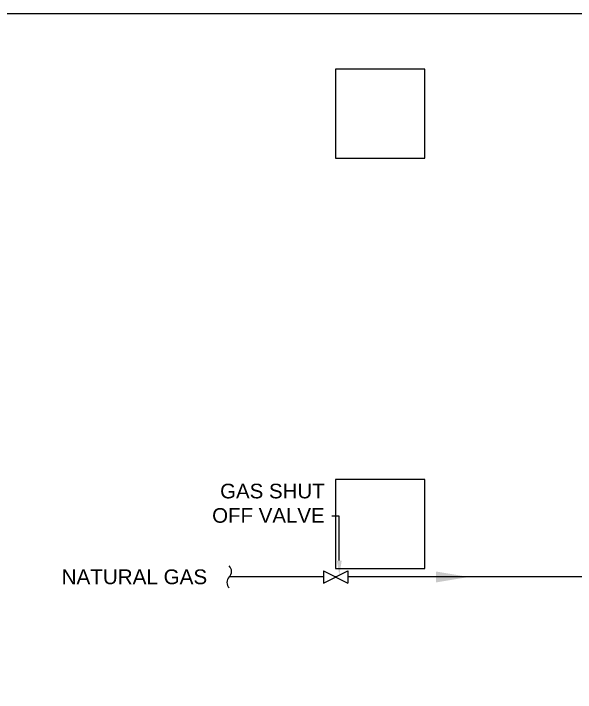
# Model space of a CAD drawing. Header units: millimetres. Extents: x -265298 to 39086, y 16803 to 136893.
# Drawn here: x -101125 to -97288, y 72893 to 77532 of the extents above; entities that cross this region are included whole.
import ezdxf
from ezdxf import colors
from ezdxf.entities.mleader import LeaderData, LeaderLine
from ezdxf.lldxf.tags import DXFTag
from ezdxf.math import Vec2, Vec3

# ---------------------------------------------------------------- set-up
doc = ezdxf.new("R2010")
doc.units = ezdxf.units.MM
doc.header["$LTSCALE"] = 25
for name, color, linetype in [('schedules_symbols_notes$0$M-ANNO', 11, 'Continuous'), ('schedules_symbols_notes$0$M-PIPE-HWTR-SUPP', 2, 'Continuous'), ('schedules_symbols_notes$0$P-NGAS', 2, 'schedules_symbols_notes$0$NAT_GAS')]:
    doc.layers.add(name, color=color, linetype=linetype)
doc.styles.add('schedules_symbols_notes$0$RDZENG', font='micross.ttf', dxfattribs={"height": 2})
doc.styles.add('schedules_symbols_notes$0$Standard', font='arial.ttf')
tags = doc.linetypes.add('schedules_symbols_notes$0$NAT_GAS', pattern='A,2,-0.1,["G",schedules_symbols_notes$0$Standard,S=0.08,R=0,X=0,Y=-0.04],-0.2', length=2.3).pattern_tags.tags
tags[6] = DXFTag(74, 10)

# ---------------------------------------------------------------- blocks, each defined once
blk = doc.blocks.new('*U210')
for centre, start, end in [((-0.0309, 0.0309), 315, 45), ((0.0309, -0.0309), 135, 225)]:
    blk.add_arc(centre, 0.0437, start, end)
blk = doc.blocks.new('schedules_symbols_notes$0$VALVE')
blk.add_wipeout([(0.0689, -0.0344), (0.0689, 0.0344), (-0.0689, -0.0344), (-0.0689, 0.0344)])
for p, q in [((-0.0689, 0.0344), (-0.0689, -0.0344)), ((-0.0689, -0.0344), (0.0689, 0.0344)), ((-0.0689, 0.0344), (0.0689, -0.0344)), ((0.0689, 0.0344), (0.0689, -0.0344))]:
    blk.add_line(p, q)
blk = doc.blocks.new('schedules_symbols_notes$0$bar-n')
blk.add_solid([(1.2, 0.2), (1.2, -0.2), (0, 0)])
blk = doc.blocks.new('*U323')
at = {"layer": 'Defpoints'}
blk.add_lwpolyline([(-304.8, -304.8), (304.8, -304.8), (304.8, 304.8), (-304.8, 304.8)], close=True, dxfattribs=at)
blk = doc.blocks.new('*U331')
at = {"layer": 'Defpoints', "color": 0, "linetype": 'ByBlock', "lineweight": -2, "transparency": 16777216}
for p in [(7559.1, 14020.6), (7559.1, 11216.5)]:
    blk.add_blockref('*U323', p, dxfattribs=at)

msp = doc.modelspace()

# ---------------------------------------------------------------- linework, layer by layer
at = {"layer": 'schedules_symbols_notes$0$M-ANNO'}
msp.add_lwpolyline([(-105875.2, 77531.6), (-85915.1, 77531.6), (-85915.1, 65874.4), (-105875.2, 65874.4)], close=True, dxfattribs=at)
at = {"layer": 'schedules_symbols_notes$0$P-NGAS'}
msp.add_line((-97041.7, 73681.7), (-99652, 73681.7), dxfattribs=at)

# ---------------------------------------------------------------- block references
at = {"layer": 'schedules_symbols_notes$0$M-PIPE-HWTR-SUPP', "xscale": -187.499625, "yscale": 187.499625, "zscale": 187.499625}
msp.add_blockref('schedules_symbols_notes$0$bar-n', (-98016.4, 73681.7), dxfattribs=at)
at = {"layer": 'schedules_symbols_notes$0$P-NGAS', "xscale": 1219.2, "yscale": 1219.2, "zscale": 1219.2}
msp.add_blockref('*U210', (-99652, 73681.7), dxfattribs=at)

# ---------------------------------------------------------------- texts
at = {"color": 11, "ltscale": 0.1, "insert": (-100796.8, 73733.2), "char_height": 100.806, "width": 1424.124, "attachment_point": 1, "style": 'schedules_symbols_notes$0$Standard'}
msp.add_mtext('NATURAL GAS', dxfattribs=at)

# ---------------------------------------------------------------- next in the draw order: block references
at = {"layer": 'schedules_symbols_notes$0$P-NGAS', "xscale": 1219.2, "yscale": 1219.2, "zscale": 1219.2}
msp.add_blockref('schedules_symbols_notes$0$VALVE', (-98925.6, 73681.7), dxfattribs=at)

# ---------------------------------------------------------------- next in the draw order: block references
at = {"layer": 'Defpoints'}
msp.add_blockref('*U331', (-106180, 62826.9), dxfattribs=at)

# ---------------------------------------------------------------- next in the draw order: leaders
at = {"layer": 'schedules_symbols_notes$0$M-ANNO'}
ml = msp.add_multileader_mtext('Standard', dxfattribs=at)
ml.set_content('GAS SHUT OFF VALVE', color=256, style='schedules_symbols_notes$0$RDZENG')
ml.set_leader_properties()
ml.build(insert=Vec2(0, 0))
ml.multileader.update_dxf_attribs({"text_right_attachment_type": 3, "dogleg_length": 1, "arrow_head_size": 100})
ctx = ml.context
ctx.base_point, ctx.char_height, ctx.arrow_head_size, ctx.landing_gap_size, ctx.plane_origin = Vec3(-99803.5, 74267.9), 100, 100, 50, Vec3(-98921, 73627.1)
ctx.right_attachment, ctx.text_align_type = 3, 2
notes = []
notes.append((ctx, [(0, (1, 1, 0), (-98900.6, 74097.9), (-1, 0), 50, [(0, [(-98900.8, 73693.3)], 0, [])])]))
ctx.mtext.insert, ctx.mtext.width, ctx.mtext.defined_height, ctx.mtext.alignment, ctx.mtext.flow_direction = Vec3(-99000.6, 74318.8), 896.868, 823.5, 3, 5
for ctx, leaders in notes:
    for number, flags, end, landing, length, lines in leaders:
        leader = LeaderData()
        leader.index, (leader.has_last_leader_line, leader.has_dogleg_vector, leader.attachment_direction) = number, flags
        leader.last_leader_point, leader.dogleg_vector, leader.dogleg_length = Vec3(end), Vec3(landing), length
        for number, points, colour, breaks in lines:
            line = LeaderLine()
            line.index, line.vertices, line.color, line.breaks = number, Vec3.list(points), colors.encode_raw_color(colour), breaks
            leader.lines.append(line)
        ctx.leaders.append(leader)

doc.saveas('drawing.dxf')
